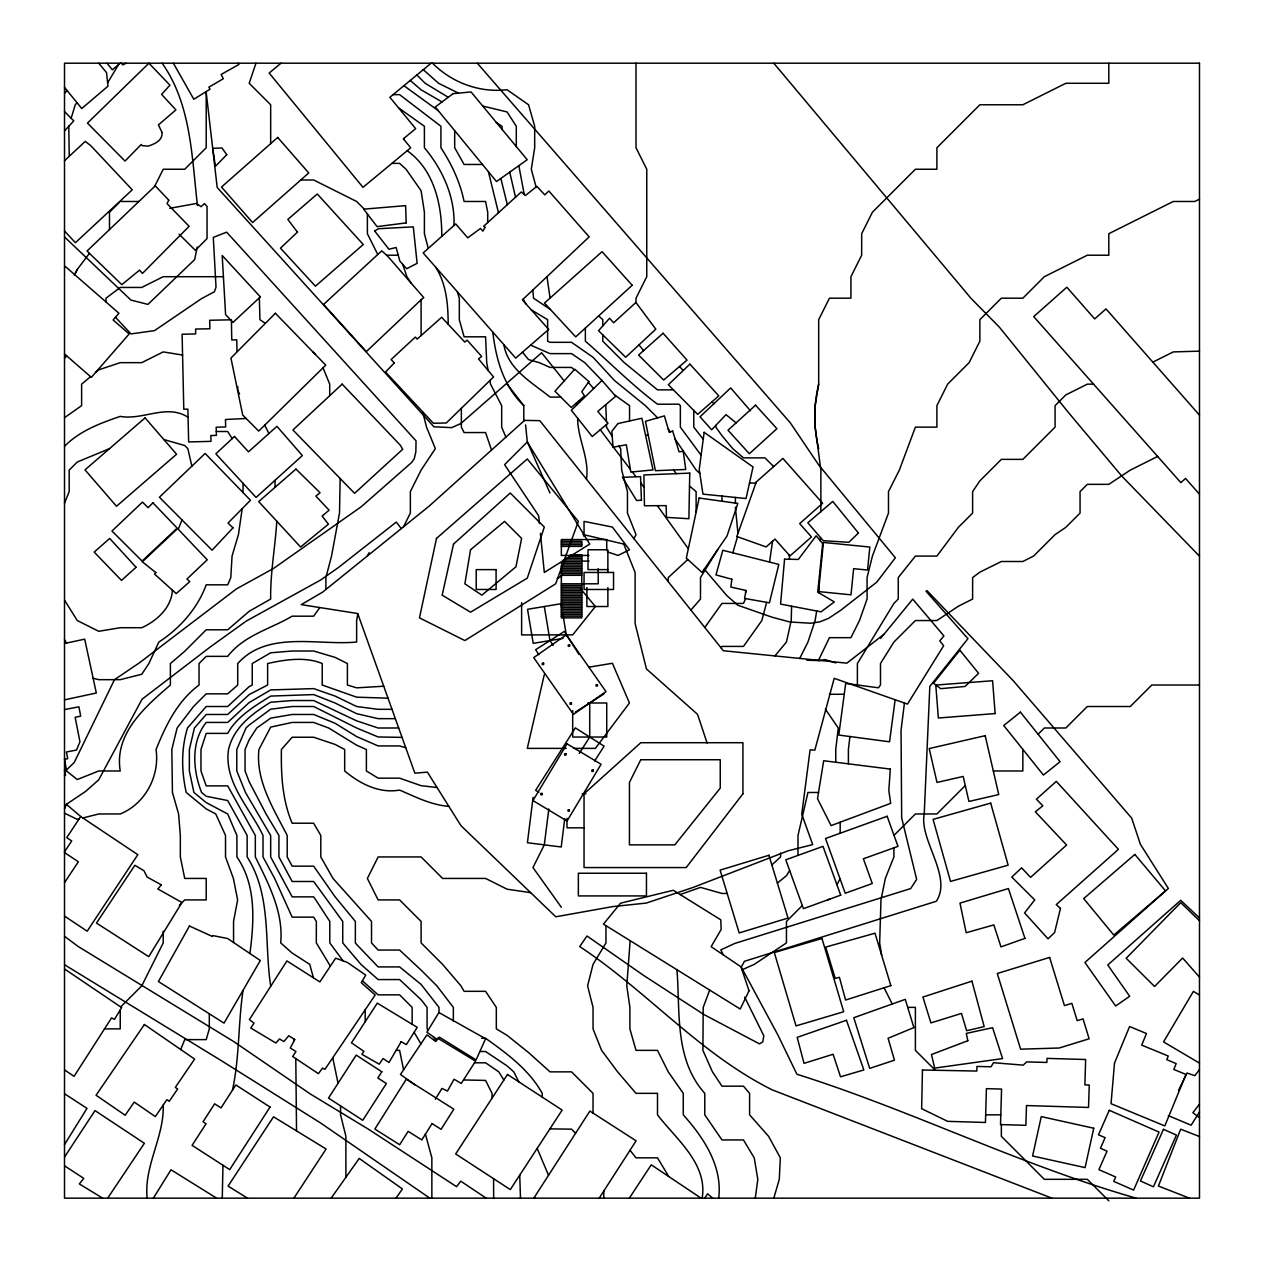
<?xml version="1.0" encoding="UTF-8"?>
<svg xmlns="http://www.w3.org/2000/svg" width="1264" height="1264" viewBox="0 0 1264 1264"><rect width="100%" height="100%" fill="white"/><g stroke="black" fill="none" stroke-linecap="round" stroke-linejoin="round"><path stroke-width="1.5" d="M791.612 606.199L791.217 620.545L786.445 642.033L774.911 655.921M242.23 508.618L238.438 534.593L232.055 556.081L230.791 577.569L227.694 584.821L206.206 584.821C197.516 608.505 179.82 628.445 158.853 642.033L148.868 663.537L141.726 674.281L120.238 679.669L98.75 679.669L93.141 678.262M243.02 492.533L243.067 483.338M222.954 1165.266L222.274 1198.161M340.158 478.503L339.51 513.089L331.516 556.081L325.907 577.569L325.907 589.451M586.48 479.167C589.593 458.153 577.585 438.766 577.664 418.226M818.566 591.584L823.433 542.43L869.853 547.059L867.546 570.048L853.611 568.674L851.004 594.823L818.566 591.584L818.693 592.721M820.257 540.676L820.557 537.595M849.929 736.533L848.397 749.489L848.397 763.835M172.394 590.146C171.604 607.463 156.752 621.051 141.726 627.718L120.238 627.718L98.75 631.289L77.262 620.545L64.511 600.147M533.092 797.347L527.42 842.74L561.216 846.975L564.755 818.598M548.813 808.913L544.31 844.858L532.966 867.562L561.342 907.283M904.439 703.021L901.042 730.229L901.674 817.903L916.653 879.396L910.649 888.592L734.747 943.45L720.796 949.912L723.34 954.92M276.784 521.21C275.236 547.249 270.227 572.94 270.67 599.057L249.182 611.302L227.694 629.788L206.206 629.788L184.718 651.292L170.387 663.537L170.387 685.025C144.997 706.955 114.076 733.547 120.238 770.977L98.75 770.977L77.262 779.54L66.518 770.977L64.622 759.285M232.465 1090.168C239.607 1057.178 238.122 1023.382 243.036 990.328M895.149 699.75L889.54 741.81L838.79 735.048L845.679 683.429L878.401 687.79L880.487 685.025L880.487 663.537L893.901 642.033L915.389 620.545L936.893 620.545L958.381 606.214L972.616 599.057L972.616 577.569L979.869 572.15L1001.357 561.5L1022.845 561.5L1033.589 556.081L1055.077 534.593L1065.836 527.325L1080.056 513.089L1080.056 491.601L1087.324 484.349L1108.812 484.349L1130.3 470.113L1157.634 456.446M755.287 1198.161L757.815 1179.312L754.213 1157.824L743.469 1139.954L721.981 1139.954L704.775 1114.832L704.775 1093.344C674.139 1059.058 680.348 1011.816 676.951 969.741M769.523 562.085L772.588 541.213M1108.812 63.2L1108.812 83.282L1065.836 83.282L1022.845 104.77L979.869 104.77L936.893 147.762L936.893 169.25L915.389 169.25L872.413 212.226L861.669 233.714L861.669 255.217L850.925 276.705L850.925 298.193L829.437 298.193L818.693 319.681L818.693 384.145L815.201 405.649L815.201 427.137L820.873 470.113L820.873 511.604M816.702 610.986L815.106 620.545L807.949 642.033L799.749 658.418M357.791 613.735L356.638 620.545L356.638 642.033C317.754 645.73 267.62 630.183 237.711 663.537L237.711 685.025L227.694 693.857L206.206 693.857L193.55 706.513L177.118 728.001L171.825 749.489L172.441 792.481L178.587 813.969L180.341 835.457L180.341 856.945L184.718 878.433L206.206 878.433L206.206 899.921L184.718 899.921L179.346 905.308M249.909 953.498C254.143 921.203 256.466 885.242 236.905 856.945L236.905 835.457L227.694 813.969L206.206 802.593L193.913 792.481L189.363 770.977L189.363 749.489L194.419 728.001L206.206 714.476L227.694 714.476L249.182 694.568L267.62 685.025L267.62 663.537C284.558 659.65 305.509 656.458 322.225 663.537L322.225 685.025L356.638 697.175L388.016 698.17M197.216 246.986L194.656 259.578L147.935 304.403L130.935 300.074L64.511 236.953M766.648 602.343L761.86 620.545L743.469 646.41L721.981 646.41L721.001 647.768M544.31 674.613L527.293 748.383L566.209 748.383M546.996 276.705L550.045 298.099M732.851 552.826L737.481 536.742M773.805 1198.161L779.288 1179.312L780.33 1157.824L768.591 1136.32L749.599 1114.832L749.599 1093.344L743.469 1086.187L721.981 1086.187L712.454 1071.856L702.91 1050.368L703.211 1007.376L709.673 990.075M68.777 126.005L69.251 156.309M71.147 118.247L75.271 104.77L76.993 102.684M255.96 63.2L249.182 83.282L270.67 104.77L270.67 143.622M178.271 529.268L181.984 519.946M64.511 503.198L69.188 491.601L69.188 470.113L77.262 462.039L109.541 448.609M180.689 1049.515L184.718 1039.624L206.206 1039.624L209.303 1028.88L209.303 1013.791M64.511 808.928L66.423 804.315L85.604 791.422L98.75 779.793L142.026 699.245L210.488 646.773L246.417 620.972L320.582 580.05L338.468 567.489L396.296 522.079L401.32 528.589M818.361 660.566L829.437 637.672L850.925 637.672L859.488 620.545L867.072 599.057L867.072 577.569L872.413 556.081L888.481 513.089L888.481 491.601L899.336 470.113L915.389 427.137L936.893 427.137L936.893 405.649L947.637 384.145L969.125 362.657L979.869 341.169L979.869 319.681L1001.357 298.193L1022.845 298.193L1044.333 276.705L1087.324 255.217L1108.812 255.217L1108.812 233.714L1173.276 201.482L1194.78 201.482L1199.489 199.127M1178.49 1090.469L1187.054 1073.025L1194.812 1075.711L1199.489 1069.581M74.671 274.62L77.262 269.437L89.428 253.321M154.603 186.487L163.214 169.25L184.718 169.25L206.206 147.762L206.206 91.577M367.461 555.907L369.088 552.668M403.5 526.819L410.358 513.089L410.358 491.601L421.102 470.113L435.337 448.625L426.537 427.137L422.666 411.795M633.959 538.685L636.013 534.593L627.45 513.089L627.45 491.601L621.683 470.113L620.656 448.625L618.886 446.16M829.848 899.083L827.525 899.921M836.973 884.832L840.023 878.749M74.292 275.347L77.262 269.437M717.747 549.508L700.493 577.569L700.493 599.057L690.902 610.038M107.614 82.776L118.595 64.543M789.652 870.517L786.445 875.715L777.392 883.078M435.274 1099.238L441.973 1088.43L447.472 1091.037L454.06 1079.203L461.281 1083.438L475.548 1061.144L438.45 1038.613L435.511 1041.425L426.948 1034.837L400.451 1074.463L414.987 1084.907M64.511 1144.584L86.995 1108.37L64.511 1093.739M153.355 1198.161L170.988 1169.785L216.618 1198.161M579.26 753.455L589.719 737.038L589.719 702.989M594.665 760.96L604.081 746.171L575.357 727.89L535.636 790.316L538.827 792.354M1199.489 1112.115L1191.083 1125.197L1168.284 1115.622M599.199 1198.161L636.092 1140.823L589.893 1111.056L534.151 1197.608L535.004 1198.161M704.759 1198.161L707.587 1193.785L712.659 1198.161M293.896 1198.161L326.08 1149.008L273.53 1116.807L228.073 1186.106L247.444 1198.161M64.511 1157.081L95.005 1110.598L144.38 1143.288L107.677 1198.161M629.314 1198.161L651.244 1164.823L701.078 1198.161M66.423 804.315L80.706 816.528L66.771 837.637L71.716 840.955L64.511 851.794M64.511 882.635L78.352 861.779L64.511 852.568M331.168 1198.161L359.197 1158.44L402.426 1188.966L395.932 1198.161M319.824 607.557L313.662 616.184L292.158 616.184C270.559 629.014 244.094 635.113 227.694 656.364L206.206 656.364L199.033 663.537L199.033 685.025C177.165 701.378 165.9 725.283 156.057 749.489C159.833 776.017 145.376 803.683 120.238 813.969L98.75 813.969L82.871 817.982M704.791 627.465L721.981 603.418L743.469 603.418L745.649 598.615M1199.489 1104.088L1192.884 1112.699L1199.489 1117.755M64.511 93.536L66.96 90.392M880.597 638.431L912.75 599.136L943.892 635.918L939.8 640.895L943.639 645.714L907.505 704.095L834.208 678.326L814.838 750.152L810.098 749.836L801.755 814.174L812.705 844.605L788.294 850.735L692.925 887.502L646.331 903.065L612.724 906.588L555.781 916.795L460.981 825.692L427.39 772.114L414.861 773.189L357.712 613.53L301.274 604.634L322.494 592.216L429.16 506.106L524.544 420.391L539.775 420.643L723.356 650.739L846.848 663.158L883.994 634.275M64.511 267.178L65.207 266.372L118.942 313.267L113.096 319.934L129.181 333.949L91.356 377.351L64.511 353.983M64.511 130.84L73.77 120.902L64.511 111.564M119.069 202.651L109.494 212.226L109.494 229.558M64.511 358.281L66.818 355.974M120.696 1006.934L141.726 985.888L163.214 942.912L163.214 931.189M687.79 559.525L668.245 577.569L668.245 581.661M802.324 905.545L786.445 921.424L786.445 942.912L754.213 964.4L742 969.82M894.011 835.346L915.389 813.969L936.893 813.969L965.285 785.56M1022.845 749.489L1022.845 770.977L993.33 770.977M1038.107 734.242L1044.333 728.001L1065.836 728.001L1087.324 706.513L1130.3 706.513L1151.788 685.025L1199.489 685.025M64.511 771.893L74.276 762.429L114.487 679.669L139.261 662.936L236.431 588.898L273.53 568.452L361.33 506.674L411.748 462.387L414.26 458.658L415.856 451.943L416.03 440.852L226.651 232.165L213.3 237.411L216.018 287.149L214.39 291.763L201.624 298.573L154.492 330.631L130.982 333.917L115.466 317.232M64.511 160.718L85.273 141.378L90.897 145.787L132.246 189.821L75.413 242.704L64.511 230.996M771.862 864.955L780.583 856.945L780.583 853.042M635.934 302.475L613.64 322.747L609.532 318.291L598.536 330.726L625.696 357.254L655.826 329.161L635.934 302.475L636.013 298.193L646.757 276.705L646.757 169.25L636.013 147.762L636.013 63.2M64.511 446.334C79.553 430.898 100.298 423.219 120.238 416.393C143.211 420.501 166.737 403.421 188.052 417.278M120.159 63.2L112.385 69.82L107.013 63.2M90.566 376.672L81.623 384.145L81.623 405.649L64.511 417.657M95.685 372.39L98.75 369.831L120.238 362.657L141.726 362.657L163.214 351.913L182.569 355.058M281.019 63.2L269.169 73.043L362.973 187.341L410.737 147.793L403.358 138.819L415.651 128.659L389.881 97.312L431.103 63.2M575.357 712.122L604.081 693.841M557.282 578.549L562.148 575.499M126.116 63.2L122.845 64.859L121.344 63.2M1152.847 362.136L1173.276 351.913L1199.489 351.155M680.158 894.549L700.493 887.391L721.981 893.458L727.195 893.458M79.126 818.914L77.262 819.388L64.511 813.163M64.511 643.502L84.688 639.142L96.317 693.004L64.511 699.845M64.511 759.301L67.735 758.684L66.423 751.969L76.504 750.042L79.948 741.857L75.161 717.257L80.706 716.167L78.889 706.813L64.511 709.578M64.511 775.638L65.554 775.432L64.511 770.076M169.771 208.323L196.505 203.457L201.039 206.696L204.484 203.583L207.043 206.474L207.043 238.596L195.367 250.335L179.077 234.203M563.049 638.383L533.203 643.36L527.53 609.311L561.105 603.718L561.737 607.494M589.071 667.155L612.408 663.268L629.44 702.989L595.391 748.383L573.982 748.383M393.088 94.642L399.614 94.642L440.915 126.274L440.915 147.762C451.643 164.146 460.159 182.221 464.093 201.482L485.581 201.482L487.714 212.226L487.714 222.543M398.539 107.835L424.404 126.274L424.404 147.762C442.495 169.297 455.166 196.979 453.966 225.513M391.919 163.372L399.614 163.372L406.076 169.25L421.102 190.738L424.404 212.226L424.404 233.714L428.275 248.392M482.469 164.478L464.093 164.478L454.692 147.762L454.692 130.65M300.769 179.994L313.662 179.994L356.638 201.482L364.269 209.113M120.349 201.482L138.898 201.482M386.579 255.217L398.239 255.217M223.412 276.705L163.214 276.705L141.726 287.449L120.238 287.449L106.002 298.193L106.002 301.97M550.425 309.506L533.534 298.193L532.808 290.041M312.903 351.913L315.368 354.441M1093.565 384.145L1087.324 384.145L1065.836 394.905L1055.077 405.649L1055.077 427.137L1022.845 459.369L1001.357 459.369L979.869 480.857L972.616 491.601L972.616 513.089L958.381 527.325L936.893 556.081L915.389 556.081L898.262 577.569L898.262 599.057L893.901 603.418L857.387 663.537L857.387 684.993M673.412 389.865L657.501 389.865L624.274 362.657L602.786 341.169L602.786 334.881M560.821 397.086L550.045 397.086C532.223 382.597 507.938 369.483 503.878 344.677M216.302 431.498L227.694 431.498L232.165 438.624M645.541 435.211L648.258 435.211M749.473 483.038L755.904 483.038M561.342 541.261L581.772 541.261L581.772 546.364L561.342 546.364M561.342 542.951L581.772 542.951M561.342 544.658L581.772 544.658M570.633 554.88L581.772 554.88L581.772 617.859L561.342 617.859L561.342 565.087L581.772 565.087M588.977 555.433L561.342 555.433L561.342 539.554L606.736 539.554L606.736 550.14M568.768 556.571L581.772 556.571M565.055 558.277L581.772 558.277M563.191 559.984L581.772 559.984M581.772 561.121L589.087 561.121M563.191 561.69L581.772 561.69M561.342 563.381L581.772 563.381M561.342 566.793L581.772 566.793M561.342 568.5L581.772 568.5M607.873 569.622L588.013 569.622L588.013 549.761L607.873 549.761L607.873 572.466M561.342 570.19L581.772 570.19M561.342 571.897L581.772 571.897M561.342 573.603L581.772 573.603M561.342 575.31L581.772 575.31M561.342 583.81L598.22 583.81L598.22 568.689M561.342 585.516L581.772 585.516M561.342 587.223L581.772 587.223M561.342 588.929L581.772 588.929M561.342 590.62L581.772 590.62M561.342 592.326L581.772 592.326M561.342 594.033L581.772 594.033M561.342 595.739L581.772 595.739M561.342 597.43L581.772 597.43M561.342 599.136L581.772 599.136M561.342 600.842L581.772 600.842M561.342 602.549L581.772 602.549M561.342 604.239L581.772 604.239M561.342 605.946L581.772 605.946M561.342 607.652L581.772 607.652M561.342 609.359L581.772 609.359M561.342 611.049L581.772 611.049M561.342 612.756L581.772 612.756M561.342 614.462L581.772 614.462M561.342 616.168L581.772 616.168M383.735 686.226L356.638 687.837L347.395 685.025L347.395 663.537L335.15 657.406L313.662 651.007L292.158 651.007L270.67 652.793L252.247 663.537L252.247 685.025L249.182 686.605L227.694 706.513L206.206 706.513L187.483 728.001C181.068 749.125 181.447 771.04 186.235 792.481L206.206 808.913L215.765 813.969L225.513 835.457L225.513 856.945L233.398 878.433L237.632 899.921L233.556 921.424L233.556 942.502M829.437 694.268L844.226 694.268M587.823 702.989L606.736 702.989L606.736 737.038L572.687 737.038L572.687 710.558M391.998 709.325L378.126 709.325L356.638 706.513L335.15 696.116L313.662 688.611L270.67 689.939L249.182 702.531L227.694 722.439L206.206 722.439C190.706 741.731 192.855 770.487 201.592 792.481L206.206 796.273L227.694 800.554L247.144 835.457L247.144 856.945C271.871 895.765 264.065 942.691 270.67 985.888L270.954 985.888M395.348 718.663L378.126 718.663L356.638 713.67L335.15 703.053L313.662 694.584L270.67 696.085C254.854 706.007 236.731 716.641 227.694 733.389L206.206 733.389L200.976 749.489L200.976 770.977L206.206 785.876L227.694 785.876L255.328 835.457L255.328 856.945C268.474 883.662 283.642 912.166 280.687 942.912L292.158 953.04L309.759 964.4L313.425 977.799M398.697 728.001L378.126 728.001L356.638 720.843L313.662 700.54L292.158 700.54L270.67 702.215C252.294 713.607 233.761 727.227 228.531 749.489C223.665 782.432 249.83 807.712 263.007 835.457L263.007 856.945L274.651 878.433L292.158 917.143L313.662 917.143L316.332 921.424L316.332 942.912L330.378 966.123M818.535 792.481L807.949 792.481L797.995 835.457L797.995 855.396M582.151 793.776L585.927 793.776M584.047 827.825L567.015 827.825L567.015 818.377M530.69 892.668L507.069 889.177L485.581 878.433L442.605 878.433L421.102 856.945L378.126 856.945L367.382 878.433L378.126 899.921L399.614 899.921L421.102 921.424L421.102 942.912L442.605 964.4L460.981 985.888L464.093 991.324L485.581 991.324L496.325 1007.376L496.325 1028.88L507.069 1035.342L528.557 1052.549L550.045 1071.856L571.549 1071.856L593.037 1093.344L593.037 1113.078M907.726 1007.376L915.389 1007.376L915.389 1050.368L935.281 1070.26M104.517 1028.88L120.238 1028.88L120.238 1009.936M481.679 1038.281L485.581 1038.281C507.196 1053.734 529.047 1069.676 542.256 1093.344L542.256 1097.12M396.106 1050.368L399.614 1050.368L403.564 1069.802M479.862 1051.506L485.581 1051.506L507.069 1065.884L513.784 1071.856L518.761 1081.794M474.49 1062.803L485.581 1062.803L498.806 1071.856L503.846 1080.041M985.667 1114.832L1000.804 1114.832M806.732 660.203L819.325 660.598L825.06 659.587L835.836 662.936M437.06 787.519L421.102 785.671L399.614 778.166L378.126 778.166L366.386 770.977L366.386 749.489L356.638 745.191L328.687 728.001L313.662 722.439L292.158 722.439L270.67 727.1L258.93 749.489C255.518 780.789 273.561 808.723 287.197 835.457L287.197 856.945L292.158 866.172L313.662 866.172L335.15 896.871L355.358 921.424L355.358 942.912L356.638 944.461L378.126 966.913L399.614 966.913L421.102 984.435L439.003 1007.376L439.003 1012.606M402.047 737.386L378.126 736.959L356.638 728.001L313.662 706.513L292.158 706.513L270.67 709.199L249.182 725.046L246.006 728.001L236.795 749.489L236.795 770.977L245.469 792.481L270.67 835.457L270.67 856.945L292.158 896.871L313.662 896.871L315.795 899.921L329.793 921.424L329.793 942.912L343.113 960.861M448.862 806.353C430.913 804.947 415.666 796.905 399.614 790.095C379.058 793.666 360.066 783.791 344.677 770.977L344.677 749.489L335.15 744.449L313.662 737.244L292.158 737.244L281.414 749.489C280.971 774.311 282.267 800.112 292.158 823.212L313.662 823.212L320.803 835.457L320.803 856.945L333.001 878.433L371.521 921.424L371.521 942.912L378.126 950.054L399.614 950.054L421.102 970.104L436.886 985.888L453.349 1007.376L453.349 1021.059M582.941 534.482L623.768 544.089L635.113 572.466L635.113 623.531L646.457 668.94L697.538 714.334L707.097 743.011M163.862 439.556L184.718 445.513L187.815 448.625L191.875 466.163M405.744 747.703L399.614 745.918L378.126 745.918L356.638 736.596L335.15 723.308L313.662 714.476L292.158 714.476L270.67 718.142L256.782 728.001L249.182 739.74L245.058 749.489L245.058 770.977L249.182 781.737L266.056 813.969L278.933 835.457L278.933 856.945L292.158 881.498L313.662 881.498L342.734 921.424L342.734 942.912L360.951 964.4L378.126 979.568L399.614 979.568L421.102 999.698L427.074 1007.376L427.074 1028.88L428.117 1030.207M1136.067 1198.161L1129.51 1196.234C1015.893 1163.006 909.638 1109.76 796.905 1074.242L777.85 1034.916L741.289 967.134L744.433 961.304L936.261 901.279C952.851 876.742 918.944 839.817 924.237 813.969L929.83 686.368L967.94 638.683L926.022 591.252L926.986 590.62L1013.112 680.569L1131.691 818.124L1140.381 844.273L1168.363 888.466L1084.923 962.473L1115.654 1006.002L1129.668 996.253L1107.77 964.985L1180.718 900.316L1199.489 917.98M607.336 551.862L618.096 555.433L629.44 549.761L612.408 527.072L584.047 521.384L584.047 536.521M1199.489 1136.541L1180.671 1129.194L1158.424 1186.027L1189.408 1198.161M1051.932 1198.161L772.13 1089.821C699.908 1053.86 646.583 990.676 579.686 946.562L586.986 935.992L643.692 975.476L703.795 1014.471L759.538 1043.906L762.856 1041.726L763.788 1035.753L744.701 997.17M482.658 106.018L507.069 111.943L516.297 126.274L516.297 146.798M530.627 345.135L550.045 353.62L571.549 353.62L584.774 362.657L601.933 380.511M458.5 93.141L438.561 83.282L423.266 69.678M448.246 97.281L425.146 83.282L416.867 74.987M442.021 101.942L421.102 89.823L410.247 80.454M1199.489 1063.119L1163.544 1041.884L1193.39 991.387L1199.489 995.005M531.243 309.822L547.628 319.681L547.628 328.261M102.653 1198.161L79.316 1183.926L83.772 1178.38L64.511 1165.803M486.198 1198.161L460.728 1181.161L456.573 1186.691L368.345 1129.147L310.502 1094.103L233.698 1041.552L78.352 946.61L64.511 936.292M64.511 964.748L221.437 1060.733L320.408 1122.859L429.839 1198.161M496.183 122.45L502.029 126.274L502.029 129.56M80.706 816.528L137.823 854.685L87.169 931.205L64.511 916.084M64.511 1069.897L74.07 1076.343L111.548 1017.915L114.487 1019.337L121.66 1007.598L64.511 968.967M259.357 297.814L259.926 319.681L265.361 323.347M614.541 394.905L629.551 405.649L629.551 420.975M403.911 85.699L438.229 110.632M463.509 1079.962L485.581 1080.42L492.044 1093.344L492.044 1098.147M736.075 422.855L726.01 414.624L711.648 429.776L700.019 416.804L730.671 387.937L750.516 410.847M689.512 486.071L696.116 491.601L696.116 512.173M432.525 63.2C452.054 82.76 479.483 92.936 507.069 89.744L528.557 104.77L534.688 126.274L534.688 147.762L531.291 169.25L536.11 187.009M362.389 980.817L378.126 994.847L399.614 994.847L412.143 1007.376L412.143 1024.267M574.204 369.799L571.549 367.429L550.045 367.429L539.301 362.657L528.557 359.608L522.49 352.229M588.329 382.392L593.638 388.569M407.182 150.748C434.31 169.739 442.037 205.416 441.752 236.4M699.814 473.4L696.211 470.113L675.15 439.114M598.678 315.905L602.786 319.681L602.786 325.907M1199.489 920.713L1180.718 902.654L1126.192 958.27L1154.569 986.473L1182.646 958.017L1199.489 977.167M712.011 401.81L713.923 403.706M773.663 466.558L764.957 457.868L743.469 457.868L732.725 448.625L721.981 435.701L715.851 427.137L715.851 425.336M657.612 417.831L645.414 405.649L614.525 380.559L593.037 357.285L571.549 342.323L550.045 342.323L547.628 341.169L547.628 330.315M1108.812 1200.8L1087.324 1179.312L1044.333 1179.312L1001.357 1136.32L1001.357 1124.597M575.61 1133.223L571.549 1129.163L549.903 1128.878M1199.489 556.176L1121.595 475.88L1068.428 412.491L999.382 327.155L971.052 298.399L773.789 63.2M1199.489 494.177L1185.537 478.424L1180.845 482.627L1033.715 316.616L1066.832 287.228L1094.703 318.923L1106 308.89L1199.489 415.145M679.59 366.449L683.192 370.557M477.302 63.2L790.348 422.887L818.819 465.12L895.37 557.756L876.695 582.23L840.56 610.401L828.552 618.365L819.941 621.809L810.793 623.231L789.684 621.983L771.751 617.101L737.844 605.235L726.8 595.581L704.301 569.148M703.226 439.287L693.778 427.137L693.778 410.437M701.109 455.23L680.364 427.137L680.364 405.649L678.989 404.196L657.501 404.196C631.826 384.951 609.39 362.01 585.358 341.169L585.358 328.071M580.587 588.755L595.391 606.515L572.687 634.891L521.621 634.891L521.621 602.738M98.718 63.2L106.555 72.633L107.977 86.221L81.749 108.514L64.511 87.406M64.511 639.647L66.518 643.06M564.202 380.922L541.608 352.751L460.854 423.519L451.659 427.643L433.915 426.79L217.203 187.514L206.206 92.351M638.968 344.882L643.55 350.634M264.729 425.162L268.9 433.52M630.009 1150.287L636.013 1157.824L657.501 1157.824L668.577 1176.231M825.345 709.12L838.269 728.001L835.757 749.489L835.757 762.255M523.802 421.07L523.802 405.649C503.404 386.12 496.009 359.118 492.786 332.053M433.094 1036.606L436.27 1040.683M507.006 383.987L523.802 405.649M630.373 469.386L613.403 447.172M632.332 471.946L635.871 476.56M640.579 482.722L644.134 487.351M605.74 404.685L606.451 421.465M578.675 401.004L579.591 402.221M600.289 429.728L613.008 446.65M673.649 470.113L676.303 473.668M657.359 505.679L688.327 548.718M576.021 403.342L577.016 404.733M668.245 429.081L670.189 431.909M411.069 283.025L406.882 276.705L402.695 264.302M578.991 654.42L564.36 631.415L535.636 649.696L538.764 654.626M553.126 645.493L549.998 640.564L544.31 606.515M612.234 436.38L606.451 427.137L606.451 424.514M523.138 299.173L525.982 303.897M414.134 1032.277L420.896 1043.874M238.217 63.2L238.943 64.432L221.153 74.465L223.286 78.747L208.844 87.184L210.029 89.207L193.819 99.271L173.373 63.2M162.14 63.2C191.37 104.675 191.733 157.099 197.468 205.463M239.544 393.894L237.774 390.497L237.695 386.594M537.168 1148.407L548.529 1175.267M425.431 1134.14L431.861 1157.824L431.861 1198.161M884.105 987.784L892.226 1004.011M377.778 254.491L367.382 233.714L367.382 213.979M435.717 267.194C446.524 284.432 448.088 304.513 448.183 324.279M549.998 493.023L527.293 441.942L525.587 424.925M505.869 437.17L501.682 427.137L501.682 405.649L490.543 384.145L489.911 380.527M323.031 367.808L329.714 384.145L329.714 395.695M524.244 194.482L518.84 165.663M457.378 291.826L459.322 298.193L459.322 319.681L464.093 336.809L485.581 336.809L486.735 362.657L488.109 370.431M515.522 197.216L509.724 172.157M488.41 171.714L498.474 212.747M500.844 178.461L507.322 204.689M338.041 1083.295L332.764 1057.763M519.741 1175.125L520.484 1198.161M293.88 1039.04L294.149 1040.651M562.685 613.166L566.462 635.871M881.687 955.3L879.665 942.912L880.976 899.921L885.337 878.433L893.901 856.945L893.901 847.828M737.955 533.376L735.395 507.227M493.576 1178.68L493.655 1198.161M789.573 559.273L789.178 555.054M539.428 523.549L538.638 515.712L504.589 464.646L527.293 441.942L589.719 544.089L544.31 572.466L540.407 533.329M491.538 450.063L485.581 432.557L464.093 432.557L461.36 427.137L461.36 408.304M246.148 418.479L225.466 419.49L225.671 426.963L216.191 427.216L216.397 435.353L210.819 435.574L210.993 441.357L188.652 441.958L187.862 409.125L183.786 409.252L182.111 334.249L195.667 333.917L195.588 329.035L209.903 328.782L209.682 320.266L231.391 319.808L231.77 339.953L236.763 339.826L236.984 351.518M840.181 822.2L840.181 833.229M818.693 584.853L818.693 590.32M745.649 590.414L745.649 592.532M735.395 497.447L735.395 503.309M721.981 496.073L721.981 501.223M718.695 1198.161C722.645 1166.024 703.685 1137.711 683.271 1114.832L683.271 1093.344L668.245 1071.856L657.501 1050.368L636.013 1050.368L629.899 1028.88L629.899 1007.376L626.77 985.888L630.151 940.685M702.168 1198.161C707.808 1163.575 676.177 1139.291 657.501 1114.832L657.501 1093.344L636.013 1093.344L617.622 1071.856L601.601 1050.368L593.037 1028.88L593.037 1007.376L587.602 985.888L593.037 964.4L605.962 942.912L605.962 925.675M607.873 587.602L607.873 606.515L586.875 606.515L586.875 587.602M603.781 1191.036L603.781 1198.161M421.102 299.773L421.102 335.576M403.895 138.361L403.895 139.482M365.201 1009.778L365.201 1021.739M345.894 1177.305L345.894 1136.32L340.569 1114.832L340.569 1105.905M296.534 1130.901L295.792 1058.6M275.046 480.273L275.046 487.335M163.214 1105.052C164.336 1137.063 143.733 1165.945 147.161 1198.161M818.693 448.625A134.553 134.553 0 0 1 818.693 384.145M689.749 473.131L688.896 518.714L666.412 517.371L666.16 505.632L644.45 505.758L643.913 474.948L689.749 473.131M922.451 1070.008L921.646 1108.702L947.668 1121.342L985.446 1122.479L986.41 1088.652L1001.562 1089.062L1000.519 1124.581L1025.862 1125.323L1026.494 1105.558L1088.541 1107.454L1089.252 1085.033L1084.891 1084.907L1085.634 1059.516L1047.019 1058.379L1046.861 1062.455L1026.716 1061.902L1023.224 1065.141L993.504 1062.708L991.039 1066.769L976.93 1066.437L976.803 1071.05L922.451 1070.008M161.918 132.262C163.135 140.43 154.461 144.049 148.157 146.118L142.153 145.66L141.22 144.491L125.025 161.065L87.453 123.114L148.931 63.2L169.976 85.178L161.587 94.373L175.901 109.905L158.442 124.883L161.918 132.262M890.33 769.097L888.829 790.379L890.678 803.351L831.112 825.597L817.508 798.722L823.686 760.738L890.33 769.097M1114.516 1063.04L1111.04 1103.709L1164.808 1125.924L1185.995 1074.463L1173.782 1069.423L1176.184 1063.624L1166.783 1059.674L1168.252 1056.025L1141.724 1045.123L1146.464 1033.525L1129.589 1026.526L1114.516 1063.04M784.565 559.178L780.567 604.097L821.031 611.823L834.351 601.948L817.761 592.168L822.674 543.52L816.133 535.81L798.327 559.431L784.565 559.178M731.84 579.244L730.829 587.049L746.029 590.493L744.559 598.425L769.444 602.833L778.814 564.423L722.818 550.282L715.977 574.93L731.84 579.244M704.143 432.335L699.229 469.529L702.958 494.129L746.029 498.537L753.044 466.969L704.143 432.335M470.54 549.761L464.868 583.81L481.9 595.17L515.949 566.793L521.621 538.417L504.589 521.384L470.54 549.761M436.491 538.417L419.474 617.859L464.868 640.564L555.67 583.81L578.359 521.384L527.293 458.974L436.491 538.417M699.15 498.032L686.305 558.182L702.041 572.45L727.053 535.936L737.797 503.435L699.15 498.032M1093.739 1128.231L1085.097 1167.604L1032.593 1156.007L1041.267 1116.602L1093.739 1128.231M453.523 544.089L442.163 595.17L470.54 612.187L527.293 578.138L544.31 527.072L510.261 493.023L453.523 544.089M1060.464 908.405L1054.587 932.579L1048.03 938.836L1024.567 912.892L1034.726 899.921L1011.769 877.058L1021.628 867.862L1030.618 877.342L1066.579 845.031L1035.358 811.788L1042.832 805.816L1036.401 799.196L1056.309 781.357L1118.419 849.345L1056.262 904.629L1060.464 908.405M756.314 481.916L736.833 536.521L766.142 546.933L774.99 539.08L789.968 555.955L811.472 536.931L799.67 523.628L822.627 503.277L782.89 458.405L756.314 481.916M161.334 884.863L157.842 888.971L181.937 902.496L148.741 956.674L96.475 923.052L134.853 865.303L143.954 870.706L147.066 877.011L161.334 884.863M1109.271 1110.298L1098.479 1134.819L1105.115 1137.632L1100.454 1148.249L1107.011 1151.188L1098.906 1169.658L1115.701 1177.005L1113.726 1181.366L1133.618 1190.103L1159.056 1132.086L1109.271 1110.298M1163.465 1129.321L1140.46 1180.987L1153.432 1186.785L1176.436 1135.072L1163.465 1129.321M485.581 1038.739L476.101 1059.927L439.366 1037.144L436.554 1039.071L426.9 1032.182L438.908 1012.543L485.581 1038.739M749.046 990.755L740.198 1009.02L603.449 924.11L620.608 903.16L673.285 890.267L720.796 919.829L721.144 929.482L711.142 946.689L740.988 966.834L749.046 990.755M168.76 200.139L167.038 203.63L189.126 226.288L142.484 273.387L139.546 270.148L121.834 284.669L87.042 251.015L155.251 185.871L168.76 200.139M640.785 759.727L629.44 782.432L629.44 844.858L674.834 844.858L720.243 788.104L720.243 759.727L640.785 759.727M294.733 1039.577L290.278 1048.014L295.981 1051.537L292.632 1056.499L318.402 1073.657L322.589 1068.08L324.943 1069.344L375.187 995.005L361.299 982.697L365.707 975.097L347.237 962.346L335.655 958.191L319.871 981.907L286.912 960.924L249.387 1019.637L254.017 1023.161L250.778 1028.027L275.884 1043.021L279.486 1038.945L283.894 1041.583L288.729 1035.722L294.733 1039.577M189.458 925.991L158.395 981.528L224.044 1023.129L260.305 960.498L227.615 938.504L212.873 935.613L212.368 936.482L189.458 925.991M485.028 227.378L482.895 231.154L480.462 228.468L467.743 237.837L455.735 223.933L423.171 252.942L515.712 358.123L548.671 329.414L522.395 299.868L589.166 236.874L548.829 190.99L544.768 194.846L536.916 186.377L525.413 195.478L521.305 191.954L483.685 226.209L485.028 227.378M401.178 1041.678L388.996 1062.534L383.118 1058.505L379.216 1064.177L361.883 1054.302L363.937 1051.364L351.471 1042.847L377.288 1003.142L417.246 1027.363L406.329 1044.617L401.178 1041.678M567.015 743.832L532.966 800.586L567.03 821.031L601.079 764.278L567.015 743.832M432.067 1123.57L421.781 1139.938L408.146 1131.327L399.661 1144.726L374.855 1129.068L406.329 1079.156L453.808 1109.176L441.089 1129.321L432.067 1123.57M374.65 230.949L388.917 249.245L396.138 247.491L399.835 261.079L406.629 268.726L417.12 263.354L413.296 226.872L378.378 228.721L374.65 230.949M381.823 1071.777L377.841 1077.987L386.389 1083.517L362.768 1120.299L328.514 1098.084L356.179 1055.108L381.823 1071.777M270.038 1107.074L229.7 1169.611L192.096 1145.358L206.079 1123.728L203.014 1121.8L214.643 1103.804L221.026 1107.912L235.831 1084.954L270.038 1107.074M507.496 1074.463L455.656 1153.953L510.308 1189.598L562.148 1110.092L507.496 1074.463M144.38 1024.504L96.064 1095.24L125.199 1115.259L134.221 1102.082L155.33 1116.602L166.911 1099.648L169.265 1101.276L177.655 1088.983L175.317 1087.388L194.624 1059.09L144.38 1024.504M588.913 381.554L581.788 391.714L584.474 395.901L571.249 407.529L554.959 391.208L574.741 369.214L588.913 381.554M742.932 793.776L686.194 867.562L584.047 867.562L584.047 793.776L640.785 742.711L742.932 742.711L742.932 793.776M617.922 423.566L611.839 431.293L613.056 447.235L626.359 444.77L630.815 472.088L653.014 469.908L641.891 418.242L617.922 423.566M959.85 650.186L933.527 683.224L940.669 688.675L965.096 686.447L978.573 673.317L959.85 650.186M155.835 572.576L154.54 574.046L176.233 593.606L189.79 581.598L186.93 579.038L207.249 559.778L177.624 528.589L142.311 561.785L155.835 572.576M232.987 527.878L212.083 550.203L159.406 497.226L205.147 453.444L250.477 500.26L228.026 523.043L232.987 527.878M394.289 362.879L385.552 372.027L433.362 423.266L446.287 422.982L493.56 376.972L478.487 358.881L481.679 356.495L467.159 340.158L464.757 342.054L441.673 317.296L417.12 339.115L415.366 337.061L391.097 359.561L394.289 362.879M226.777 154.729L215.401 166.311L212.747 148.299L221.99 147.967L226.777 154.729M152.944 502.819L148.109 507.686L142.484 502.092L111.975 531.022L142.105 561.074L177.15 528.115L152.944 502.819M275.378 313.267L230.933 358.044L242.72 415.05L258.709 431.071L325.749 365.138L275.378 313.267M601.98 380.464L571.328 410.263L592.231 436.538L607.984 423.235L597.777 411.432L615.694 396.248L601.98 380.464M858.43 533.029L848.871 542.303L823.227 540.676L807.822 522.79L832.755 501.429L858.43 533.029M689.907 364.127L668.34 384.746L697.681 414.371L718.789 395.869L689.907 364.127M297.451 232.118L280.45 248.155L315.415 286.185L363.274 244.505L317.264 193.977L287.844 219.446L297.451 232.118M421.449 299.457L366.291 351.629L323.568 304.45L381.775 250.809L387.906 256.434L423.756 297.609L421.449 299.457M260.352 296.882L232.939 322.446L225.592 314.562L222.195 255.502L260.352 296.882M234.488 436.459L215.86 453.823L256.071 497.447L302.365 455.546L276.927 426.331L248.471 451.817L234.488 436.459M342.149 384.114L292.916 429.981L354.584 493.323L402.726 449.257L400.246 445.133L342.149 384.114M632.19 285.269L575.705 336.888L544.468 303.06L602.059 251.678L632.19 285.269M755.556 405.175L727.985 430.234L749.347 453.744L776.918 428.686L755.556 405.175M136.101 567.283L121.455 580.381L94.168 552.084L109.699 538.448L136.101 567.283M663.094 333.238L638.573 355.058L663.679 380.037L687.016 360.098L663.094 333.238M277.685 137.428L221.516 187.04L252.579 222.559L308.748 172.947L277.685 137.428M295.95 469.07L258.709 501.603L300.563 547.012L328.435 524.181L322.13 516.075L329.098 510.198L315.874 496.104L320.076 492.739L295.95 469.07M145.091 417.863L84.988 469.86L116.509 506.248L176.565 454.25L145.091 417.863M1134.835 854.432L1083.706 898.578L1113.758 935.06L1165.519 890.899L1134.835 854.432M1020.411 712.138L1003.742 725.52L1043.416 775.053L1060.085 761.702L1020.411 712.138M453.097 93.647L435.258 106.998L496.499 181.542L527.214 159.722L471.061 91.94L453.097 93.647M566.256 634.844L533.724 657.628L573.445 714.381L605.993 691.598L566.256 634.844M913.888 1027.569L888.071 1038.281L894.454 1060.18L869.679 1068.364L853.785 1017.71L905.277 999.366L913.888 1027.569M967.813 1040.746L931.473 1054.524L934.665 1068.112L1002.573 1058.584L992.588 1027.695L966.312 1033.399L967.813 1040.746M840.718 895.149L803.446 908.658L785.781 859.804L823.006 846.374L840.718 895.149M887.138 816.275L825.534 838.522L845.253 893.253L872.286 883.52L863.391 858.793L897.977 846.374L887.138 816.275M1024.946 938.378L1000.977 946.894L993.852 924.9L966.186 932.753L959.976 903.112L1008.403 888.56L1024.946 938.378M672.653 431.04L669.177 432.256L664.39 415.888L645.462 421.339L655.416 470.698L685.752 469.481L683.239 451.39L679.037 451.769L672.653 431.04M846.469 1020.269L797.189 1037.349L804.03 1063.34L833.087 1054.271L840.513 1076.802L863.849 1069.96L846.469 1020.269M971.937 981.148L922.91 997.059L930.92 1022.908L961.477 1013.428L966.644 1030.713L984.182 1026.605L971.937 981.148M890.836 985.636L845.584 1000.029L839.422 977.325L835.22 978.383L825.692 947.099L875.02 933.211L890.836 985.636M1049.626 957.433L997.28 973.501L1020.617 1049.183L1059.2 1048.014L1089.126 1038.787L1083.043 1018.879L1077.165 1020.648L1071.872 1003.347L1064.446 1005.623L1049.626 957.433M768.907 855.27L720.085 870.122L739.187 932.927L788.041 918.059L768.907 855.27M821.963 938.457L774.326 952.566L796.02 1025.894L843.704 1011.753L821.963 938.457M990.692 803.13L933.069 819.372L950.528 881.419L1008.151 865.176L990.692 803.13M985.193 735.68L929.198 748.572L937.003 782.448L963.2 776.444L968.919 801.455L998.75 794.566L985.193 735.68M406.202 222.891L377.083 226.619L363.684 209.16L405.618 205.637L406.202 222.891M995.147 713.56L938.362 718.015L935.787 685.056L992.588 680.743L995.147 713.56M641.433 500.26L636.598 500.497L622.409 477.334L640.548 476.623L641.433 500.26M1199.489 63.2L64.511 63.2L64.511 1198.161L1199.489 1198.161L1199.489 63.2M496.088 569.622L476.212 569.622L476.212 589.482L496.088 589.482L496.088 569.622M613.546 572.466L584.047 572.466L584.047 589.482L613.546 589.482L613.546 572.466M569.653 644.956L568.279 644.956L568.279 646.315L569.653 646.315L569.653 644.956M543.615 663.173L542.256 663.173L542.256 664.548L543.615 664.548L543.615 663.173M597.461 684.677L596.087 684.677L596.087 686.036L597.461 686.036L597.461 684.677M571.423 702.91L570.064 702.91L570.064 704.269L571.423 704.269L571.423 702.91M565.988 753.707L564.629 753.707L564.629 755.082L565.988 755.082L565.988 753.707M593.243 770.06L591.884 770.06L591.884 771.435L593.243 771.435L593.243 770.06M542.161 793.444L540.787 793.444L540.787 794.803L542.161 794.803L542.161 793.444M569.4 809.782L568.042 809.782L568.042 811.156L569.4 811.156L569.4 809.782M646.457 873.234L578.359 873.234L578.359 895.923L646.457 895.923L646.457 873.234"/></g></svg>
